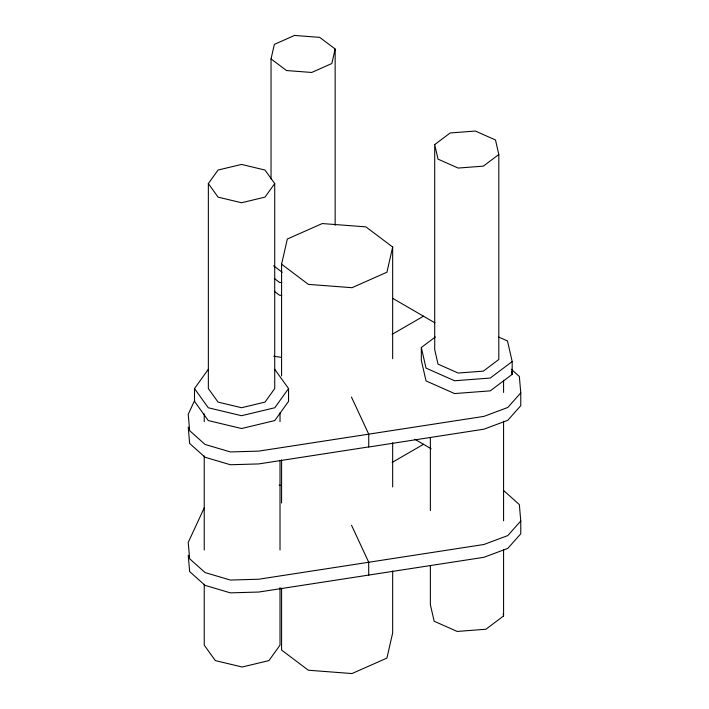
<?xml version="1.0" encoding="UTF-8"?>
<svg xmlns="http://www.w3.org/2000/svg" width="709" height="709" viewBox="0 0 709 709"><rect width="100%" height="100%" fill="white"/><g stroke="black" fill="none" stroke-linecap="round" stroke-linejoin="round"><path stroke-width="1.06" d="M271.042 179.04L271.042 58.918L274.356 44.375L294.51 35.45L319.688 37.364L335.153 49.001L335.153 225.329M281.588 375.885L281.588 264.218L287.331 239.022L322.249 223.557L365.879 226.871L392.671 247.033L392.671 358.701M335.153 49.001L331.839 63.535L311.685 72.46L286.507 70.545L271.042 58.918M392.671 247.033L386.928 272.221L352.01 287.694L308.38 284.38L281.588 264.218M194.674 400.372L188.231 414.269L189.649 430.664L205.069 444.446L230.363 451.934L258.758 451.119L483.928 416.378L507.804 407.471L520.769 392.866L519.351 376.47L511.233 369.221M204.352 507.635L188.231 542.385L189.649 558.772L205.069 572.562L230.363 580.051L258.758 579.226L483.928 544.485L507.804 535.579L520.769 520.982L519.351 504.586L503.931 490.796M208.349 183.587L218.062 170.036L241.53 164.426L264.998 170.036L274.72 183.587L274.72 388.567L264.998 402.109L241.53 407.719L218.062 402.109L208.349 388.567L208.349 183.587L218.062 197.129L241.53 202.747L264.998 197.129L274.72 183.587M274.782 369.362L288.554 388.567L288.554 401.374L274.782 420.57L241.53 428.528L208.278 420.57L194.505 401.374L194.505 388.567L208.278 369.362M288.554 388.567L274.782 407.764L241.53 415.713L208.278 407.764L194.505 388.567M434.706 144.592L450.162 132.964L475.349 131.05L495.494 139.974L498.808 154.509L498.808 359.49L483.352 371.126L458.165 373.04L438.02 364.116L434.706 349.572L434.706 144.592L438.02 159.135L458.165 168.06L483.352 166.145L498.808 154.509M498.622 337.032L507.484 340.958L512.182 361.563L512.182 374.37L490.274 390.854L454.584 393.566L426.029 380.919L421.332 360.323L421.332 347.507L435.361 336.952M512.182 361.563L490.274 378.048L454.584 380.76L426.029 368.113L421.332 347.507M503.576 549.572L503.576 615.961L485.922 629.246L457.172 631.435L434.156 621.244L430.363 604.644L430.363 565.924M392.157 334.311L423.565 316.161M392.157 462.428L423.565 444.277M368.662 446.927L258.758 463.925L230.363 464.749L205.069 457.261L189.649 443.471L188.231 427.084M520.769 520.982L520.769 533.788L507.804 548.394L483.928 557.301L258.758 592.042L230.363 592.857L205.069 585.368L189.649 571.587L188.231 555.191M281.748 282.616L279.585 282.448L274.33 278.495M281.748 295.423L279.585 295.263L274.33 291.302M273.709 356.21L281.508 357.398M279.169 485.169L281.508 485.514M392.901 298.454L434.971 322.87M414.933 439.296L431.134 448.77M273.621 265.831L282.209 272.3M351.46 397.058L368.733 434.192L368.733 447.007L483.928 429.184L507.804 420.277L520.769 405.681L520.769 392.866M351.531 525.254L368.733 562.308M511.473 371.286L512.182 374.37M503.098 613.888L503.576 615.961M503.576 380.29L503.576 392.467M503.576 421.226L503.576 520.805M430.363 437.577L430.363 510.604M392.671 442.726L392.671 486.95M392.671 570.975L392.671 632.889L386.928 658.085L352.01 673.55L308.38 670.235L281.588 650.073L281.588 588.16M368.662 562.228L368.733 575.123M281.588 459.911L281.588 503.027M280.02 412.78L280.02 421.625M280.02 460.354L280.02 549.971M280.02 587.593L280.02 645.128L268.941 660.602L242.15 667.009L215.35 660.611L204.236 645.146L204.236 584.296M204.236 413.905L204.236 421.651M204.236 455.949L204.236 549.989"/></g></svg>
